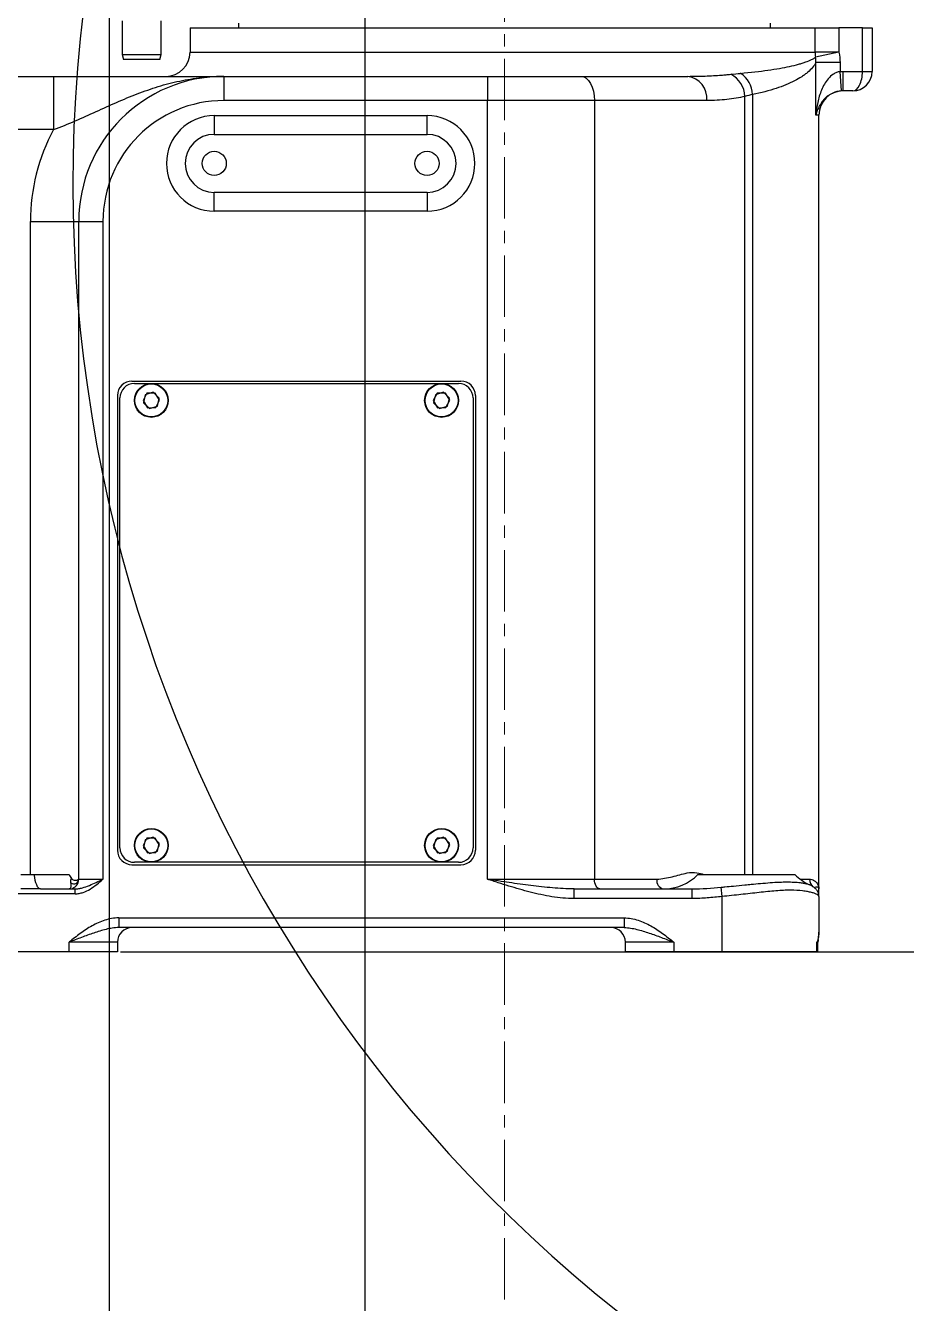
# Model space of a CAD drawing. Header units: inches. Extents: x 205 to 4949, y 179 to 2281.
# Drawn here: x 1023.5 to 1205.6, y 915.8 to 1180 of the extents above; entities that cross this region are included whole.
import ezdxf

# ---------------------------------------------------------------- set-up
doc = ezdxf.new("R2010")
doc.units = ezdxf.units.IN
doc.header["$MEASUREMENT"] = 0
doc.linetypes.add('CENTERX2', pattern=[20.32, 12.7, -2.54, 2.54, -2.54])
for name, color, linetype in [('C1角度', 7, 'Continuous'), ('C3弧长', 7, 'Continuous'), ('C7线性', 7, 'Continuous')]:
    doc.layers.add(name, color=color, linetype=linetype)
doc.styles.get("Standard").update_dxf_attribs({"font": ''})
doc.styles.get('Standard').set_extended_font_data('SimSun')
doc.dimstyles.new('ISO-25', dxfattribs={"dimtxt": 2.5, "dimasz": 2.5, "dimexe": 1.25, "dimexo": 0.625, "dimtad": 1, "dimtxsty": 'Standard', "dimcen": 2.5, "dimadec": 0, "dimazin": 0, "dimtfac": 1, "dimtmove": 0, "dimatfit": 3, "dimfxl": 1, "dimarcsym": 0})

# ---------------------------------------------------------------- blocks, each defined once
blk = doc.blocks.new('*D13')
at = {"layer": 'C1角度', "color": 0, "lineweight": -2}
blk.add_arc((1122.5, 1355.99), 119.46, 329.4267, 75.5733, dxfattribs=at)
at = {"layer": 'C1角度', "color": 0}
for points in [[(1152.89, 1476.65), (1151.63, 1466.72), (1122.5, 1475.45)], [(1221.4, 1298.29), (1229.3, 1292.17), (1206.97, 1271.52)]]:
    blk.add_solid(points, dxfattribs=at)
at = {"layer": 'Defpoints', "color": 0}
for p in [(1122.5, 1651), (1206.97, 1440.46), (1122.5, 1355.99), (1122.5, 1355.99), (1331.1, 1147.39)]:
    blk.add_point(p, dxfattribs=at)
at = {"layer": 'C1角度', "color": 0, "insert": (1248.66, 1445.52), "char_height": 2.5, "attachment_point": 1, "rotation": 291.3333}
blk.add_mtext('\\fSimSun|b1|i0|c134|p2;\\H12x;135%%d', dxfattribs=at)
blk = doc.blocks.new('*D17')
at = {"layer": 'C7线性', "color": 0, "lineweight": -2}
for p, q in [((1123.12, 1355.99), (1812.77, 1355.99)), ((1811.52, 1325.99), (1811.52, 1018.48)), ((1043.12, 988.48), (1812.77, 988.48))]:
    blk.add_line(p, q, dxfattribs=at)
at = {"layer": 'C7线性', "color": 0}
for points in [[(1816.52, 1325.99), (1806.52, 1325.99), (1811.52, 1355.99)], [(1806.52, 1018.48), (1816.52, 1018.48), (1811.52, 988.48)]]:
    blk.add_solid(points, dxfattribs=at)
at = {"layer": 'Defpoints', "color": 0}
for p in [(1122.5, 1355.99), (1042.5, 988.48), (1811.52, 988.48)]:
    blk.add_point(p, dxfattribs=at)
at = {"layer": 'C7线性', "color": 0, "insert": (1780.9, 1172.23), "char_height": 2.5, "attachment_point": 2, "rotation": 90}
blk.add_mtext('\\fSimSun|b1|i0|c134|p2;\\H12x;367.5', dxfattribs=at)
blk = doc.blocks.new('*D20')
at = {"layer": 'C7线性', "color": 0, "lineweight": -2}
for p, q in [((530.79, 1381.08), (530.79, 558.38)), ((1122.5, 814.51), (1122.5, 558.38)), ((560.79, 559.63), (1092.5, 559.63))]:
    blk.add_line(p, q, dxfattribs=at)
at = {"layer": 'C7线性', "color": 0}
for points in [[(560.79, 564.63), (560.79, 554.63), (530.79, 559.63)], [(1092.5, 554.63), (1092.5, 564.63), (1122.5, 559.63)]]:
    blk.add_solid(points, dxfattribs=at)
at = {"layer": 'Defpoints', "color": 0}
for p in [(530.79, 1381.7), (1122.5, 815.13), (1122.5, 559.63)]:
    blk.add_point(p, dxfattribs=at)
at = {"layer": 'C7线性', "color": 0, "insert": (825.5, 590.25), "char_height": 2.5, "attachment_point": 2}
blk.add_mtext('\\fSimSun|b1|i0|c134|p2;\\H12x;591.6', dxfattribs=at)
blk = doc.blocks.new('*D21')
at = {"layer": 'C7线性', "color": 0, "lineweight": -2}
for p, q in [((1715.33, 1355.37), (1715.33, 558.38)), ((1122.5, 814.51), (1122.5, 558.38)), ((1685.33, 559.63), (1152.5, 559.63))]:
    blk.add_line(p, q, dxfattribs=at)
at = {"layer": 'C7线性', "color": 0}
for points in [[(1152.5, 564.63), (1152.5, 554.63), (1122.5, 559.63)], [(1685.33, 554.63), (1685.33, 564.63), (1715.33, 559.63)]]:
    blk.add_solid(points, dxfattribs=at)
at = {"layer": 'Defpoints', "color": 0}
for p in [(1715.33, 1355.99), (1122.5, 815.13), (1122.5, 559.63)]:
    blk.add_point(p, dxfattribs=at)
at = {"layer": 'C7线性', "color": 0, "insert": (1389.61, 590.25), "char_height": 2.5, "attachment_point": 2}
blk.add_mtext('\\fSimSun|b1|i0|c134|p2;\\H12x;592.8', dxfattribs=at)
blk = doc.blocks.new('*D23')
at = {"layer": 'C7线性', "color": 0, "lineweight": -2}
for p, q in [((1121.87, 1355.99), (373.76, 1355.99)), ((375.01, 1325.99), (375.01, 879.57)), ((1330.48, 849.57), (373.76, 849.57))]:
    blk.add_line(p, q, dxfattribs=at)
at = {"layer": 'C7线性', "color": 0}
for points in [[(380.01, 1325.99), (370.01, 1325.99), (375.01, 1355.99)], [(370.01, 879.57), (380.01, 879.57), (375.01, 849.57)]]:
    blk.add_solid(points, dxfattribs=at)
at = {"layer": 'Defpoints', "color": 0}
for p in [(1122.5, 1355.99), (375.01, 849.57), (1331.1, 849.57)]:
    blk.add_point(p, dxfattribs=at)
at = {"layer": 'C7线性', "color": 0, "insert": (344.38, 1102.78), "char_height": 2.5, "attachment_point": 2, "rotation": 90}
blk.add_mtext('\\fSimSun|b1|i0|c134|p2;\\H12x;506.4', dxfattribs=at)
blk = doc.blocks.new('*D25')
at = {"layer": 'C7线性', "color": 0, "lineweight": -2}
for p, q in [((916.36, 1665.67), (916.36, 667.33)), ((1122.5, 814.51), (1122.5, 667.33)), ((946.36, 668.58), (1092.5, 668.58))]:
    blk.add_line(p, q, dxfattribs=at)
at = {"layer": 'C7线性', "color": 0}
for points in [[(946.36, 673.58), (946.36, 663.58), (916.36, 668.58)], [(1092.5, 663.58), (1092.5, 673.58), (1122.5, 668.58)]]:
    blk.add_solid(points, dxfattribs=at)
at = {"layer": 'Defpoints', "color": 0}
for p in [(916.36, 1666.3), (1122.5, 815.13), (1122.5, 668.58)]:
    blk.add_point(p, dxfattribs=at)
at = {"layer": 'C7线性', "color": 0, "insert": (1013.54, 699.21), "char_height": 2.5, "attachment_point": 2}
blk.add_mtext('\\fSimSun|b1|i0|c134|p2;\\H12x;206.1', dxfattribs=at)
blk = doc.blocks.new('*D28')
at = {"layer": 'C7线性', "color": 0, "lineweight": -2}
for p, q in [((1093.64, 1516.92), (1093.64, 790.35)), ((1122.5, 814.51), (1122.5, 790.35)), ((1063.64, 791.6), (951.3, 791.6)), ((1093.64, 791.6), (1122.5, 791.6)), ((1152.5, 791.6), (1182.5, 791.6))]:
    blk.add_line(p, q, dxfattribs=at)
at = {"layer": 'C7线性', "color": 0}
for points in [[(1063.64, 786.6), (1063.64, 796.6), (1093.64, 791.6)], [(1152.5, 796.6), (1152.5, 786.6), (1122.5, 791.6)]]:
    blk.add_solid(points, dxfattribs=at)
at = {"layer": 'Defpoints', "color": 0}
for p in [(1093.64, 1517.54), (1122.5, 815.13), (1122.5, 791.6)]:
    blk.add_point(p, dxfattribs=at)
at = {"layer": 'C7线性', "color": 0, "insert": (992.47, 822.22), "char_height": 2.5, "attachment_point": 2}
blk.add_mtext('\\fSimSun|b1|i0|c134|p2;\\H12x;28.9', dxfattribs=at)
blk = doc.blocks.new('*D29')
at = {"layer": 'C7线性', "color": 0, "lineweight": -2}
for p, q in [((1040.76, 1213.06), (1040.76, 723.56)), ((1122.5, 814.51), (1122.5, 723.56)), ((1070.76, 724.81), (1092.5, 724.81)), ((1122.5, 724.81), (1241.1, 724.81))]:
    blk.add_line(p, q, dxfattribs=at)
at = {"layer": 'C7线性', "color": 0}
for points in [[(1070.76, 729.81), (1070.76, 719.81), (1040.76, 724.81)], [(1092.5, 719.81), (1092.5, 729.81), (1122.5, 724.81)]]:
    blk.add_solid(points, dxfattribs=at)
at = {"layer": 'Defpoints', "color": 0}
for p in [(1040.76, 1213.69), (1122.5, 815.13), (1122.5, 724.81)]:
    blk.add_point(p, dxfattribs=at)
at = {"layer": 'C7线性', "color": 0, "insert": (1199.84, 755.44), "char_height": 2.5, "attachment_point": 2}
blk.add_mtext('\\fSimSun|b1|i0|c134|p2;\\H12x;81.7', dxfattribs=at)
blk = doc.blocks.new('*D32')
at = {"layer": 'C7线性', "color": 0, "lineweight": -2}
for p, q in [((1121.87, 1355.99), (449.72, 1355.99)), ((450.97, 1116.19), (450.97, 1325.99)), ((864.99, 1086.19), (449.72, 1086.19))]:
    blk.add_line(p, q, dxfattribs=at)
at = {"layer": 'C7线性', "color": 0}
for points in [[(455.97, 1325.99), (445.97, 1325.99), (450.97, 1355.99)], [(445.97, 1116.19), (455.97, 1116.19), (450.97, 1086.19)]]:
    blk.add_solid(points, dxfattribs=at)
at = {"layer": 'Defpoints', "color": 0}
for p in [(450.97, 1355.99), (1122.5, 1355.99), (865.61, 1086.19)]:
    blk.add_point(p, dxfattribs=at)
at = {"layer": 'C7线性', "color": 0, "insert": (420.34, 1221.09), "char_height": 2.5, "attachment_point": 2, "rotation": 90}
blk.add_mtext('\\fSimSun|b1|i0|c134|p2;\\H12x;269.8', dxfattribs=at)
blk = doc.blocks.new('*D33')
at = {"layer": 'C7线性', "color": 0, "lineweight": -2}
for p, q in [((865.61, 1085.57), (865.61, 614.61)), ((1122.5, 814.51), (1122.5, 614.61)), ((895.61, 615.86), (1092.5, 615.86))]:
    blk.add_line(p, q, dxfattribs=at)
at = {"layer": 'C7线性', "color": 0}
for points in [[(895.61, 620.86), (895.61, 610.86), (865.61, 615.86)], [(1092.5, 610.86), (1092.5, 620.86), (1122.5, 615.86)]]:
    blk.add_solid(points, dxfattribs=at)
at = {"layer": 'Defpoints', "color": 0}
for p in [(865.61, 1086.19), (1122.5, 815.13), (1122.5, 615.86)]:
    blk.add_point(p, dxfattribs=at)
at = {"layer": 'C7线性', "color": 0, "insert": (988.94, 646.49), "char_height": 2.5, "attachment_point": 2}
blk.add_mtext('\\fSimSun|b1|i0|c134|p2;\\H12x;256.9', dxfattribs=at)

msp = doc.modelspace()

# ---------------------------------------------------------------- linework, layer by layer
at = {"color": 7, "linetype": 'CENTERX2', "lineweight": 18}
msp.add_line((1122.4984, 1355.9914), (1122.4984, 815.1323), dxfattribs=at)
at = {"color": 7, "linetype": 'Continuous', "lineweight": 25}
for p, q in [((1043.4954, 1180.9848), (1043.4954, 1173.9845)), ((1051.4957, 1173.9845), (1051.4957, 1180.9848)), ((1057.496, 1179.4847), (1057.496, 1174.4845)), ((1067.4963, 1180.4848), (1067.4963, 1179.4847)), ((1043.4954, 1173.9845), (1043.7634, 1172.9845)), ((1043.4954, 1173.9845), (1051.4957, 1173.9845)), ((1051.2278, 1172.9845), (1051.4957, 1173.9845)), ((1051.2278, 1172.9845), (1043.7634, 1172.9845)), ((1064.4962, 1169.4843), (1118.9825, 1169.4843)), ((1064.4962, 1169.4843), (1064.4962, 1164.4842)), ((1118.9825, 1169.4843), (1118.9825, 1164.4842)), ((1118.9825, 1164.4842), (1064.4962, 1164.4842)), ((1118.9825, 1003.478), (1118.9825, 1164.4842)), ((1062.4962, 1161.357), (1062.4962, 1157.4839)), ((1062.4962, 1161.357), (1106.4978, 1161.357)), ((1106.4978, 1157.4839), (1106.4978, 1161.357)), ((1062.4962, 1157.4839), (1106.4978, 1157.4839)), ((1062.4962, 1141.6103), (1062.4962, 1145.4834)), ((1106.4978, 1145.4834), (1062.4962, 1145.4834)), ((1106.4978, 1145.4834), (1106.4978, 1141.6103)), ((1106.4978, 1141.6103), (1062.4962, 1141.6103)), ((1034.4951, 1139.4832), (1039.4953, 1139.4832)), ((1039.4953, 1139.4832), (1039.4953, 1003.478)), ((1045.4955, 1106.4819), (1113.4981, 1106.4819)), ((1045.9955, 1105.9819), (1112.9981, 1105.9819)), ((1042.4954, 1103.4818), (1042.4954, 1009.4783)), ((1042.9954, 1009.9783), (1042.9954, 1102.9818)), ((1048.5952, 1103.9473), (1047.7762, 1102.4347)), ((1047.7762, 1102.4347), (1048.6767, 1100.9692)), ((1048.2477, 1103.6655), (1047.8465, 1101.9929)), ((1047.8465, 1101.9929), (1049.0945, 1100.8092)), ((1049.8968, 1104.1544), (1048.2477, 1103.6655)), ((1050.3146, 1103.9944), (1048.5952, 1103.9473)), ((1051.1448, 1102.9707), (1049.8968, 1104.1544)), ((1051.2151, 1102.5289), (1050.3146, 1103.9944)), ((1050.3961, 1101.0163), (1051.2151, 1102.5289)), ((1050.7436, 1101.2981), (1051.1448, 1102.9707)), ((1108.5975, 1103.9473), (1107.7785, 1102.4347)), ((1107.7785, 1102.4347), (1108.679, 1100.9692)), ((1108.25, 1103.6655), (1107.8488, 1101.9929)), ((1107.8488, 1101.9929), (1109.0968, 1100.8092)), ((1109.8991, 1104.1544), (1108.25, 1103.6655)), ((1110.3169, 1103.9944), (1108.5975, 1103.9473)), ((1111.1471, 1102.9707), (1109.8991, 1104.1544)), ((1111.2174, 1102.5289), (1110.3169, 1103.9944)), ((1110.3984, 1101.0163), (1111.2174, 1102.5289)), ((1110.7459, 1101.2981), (1111.1471, 1102.9707)), ((1115.9982, 1102.9818), (1115.9982, 1009.9783)), ((1116.4982, 1103.4818), (1116.4982, 1009.4783)), ((1048.6767, 1100.9692), (1050.3961, 1101.0163)), ((1049.0945, 1100.8092), (1050.7436, 1101.2981)), ((1108.679, 1100.9692), (1110.3984, 1101.0163)), ((1109.0968, 1100.8092), (1110.7459, 1101.2981)), ((1048.5952, 1011.9438), (1047.7762, 1010.4312)), ((1049.8968, 1012.1509), (1048.2477, 1011.662)), ((1050.3146, 1011.9909), (1048.5952, 1011.9438)), ((1051.1448, 1010.9672), (1049.8968, 1012.1509)), ((1051.2151, 1010.5254), (1050.3146, 1011.9909)), ((1108.5975, 1011.9438), (1107.7785, 1010.4312)), ((1109.8991, 1012.1509), (1108.25, 1011.662)), ((1110.3169, 1011.9909), (1108.5975, 1011.9438)), ((1111.1471, 1010.9672), (1109.8991, 1012.1509)), ((1111.2174, 1010.5254), (1110.3169, 1011.9909)), ((1047.7762, 1010.4312), (1048.6767, 1008.9657)), ((1048.2477, 1011.662), (1047.8465, 1009.9894)), ((1047.8465, 1009.9894), (1049.0945, 1008.8057)), ((1049.0945, 1008.8057), (1050.7436, 1009.2946)), ((1050.3961, 1009.0128), (1051.2151, 1010.5254)), ((1050.7436, 1009.2946), (1051.1448, 1010.9672)), ((1107.7785, 1010.4312), (1108.679, 1008.9657)), ((1108.25, 1011.662), (1107.8488, 1009.9894)), ((1107.8488, 1009.9894), (1109.0968, 1008.8057)), ((1109.0968, 1008.8057), (1110.7459, 1009.2946)), ((1110.3984, 1009.0128), (1111.2174, 1010.5254)), ((1110.7459, 1009.2946), (1111.1471, 1010.9672)), ((1112.9981, 1006.9782), (1045.9955, 1006.9782)), ((1048.6767, 1008.9657), (1050.3961, 1009.0128)), ((1108.679, 1008.9657), (1110.3984, 1009.0128)), ((1045.4955, 1006.4781), (1113.4981, 1006.4781)), ((1118.9825, 1003.478), (1141.0942, 1003.478)), ((1136.8717, 999.4779), (1136.8717, 1001.4779)), ((1042.7424, 995.4777), (1042.7424, 993.4776)), ((1042.7424, 995.4777), (1147.2524, 995.4777)), ((1147.2524, 993.4776), (1042.7424, 993.4776)), ((1147.2524, 995.4777), (1147.2524, 993.4776)), ((1042.4954, 990.4775), (1042.4954, 988.4775)), ((1157.4998, 990.4775), (1147.4994, 990.4775)), ((1147.4994, 988.4775), (1147.4994, 990.4775)), ((1157.4998, 988.4775), (1147.4994, 988.4775)), ((1157.4998, 990.4775), (1157.4998, 988.4775)), ((1167.5002, 988.4775), (1157.4998, 988.4775)), ((1187.0968, 988.4775), (1167.5002, 988.4775)), ((1187.0968, 988.4775), (1187.0968, 990.4775)), ((1187.2989, 988.4775), (1187.0968, 988.4775)), ((1187.2989, 988.4775), (1187.2989, 990.4775))]:
    msp.add_line(p, q, dxfattribs=at)
at = {"linetype": 'Continuous', "lineweight": 25}
for p, q in [((1057.496, 1179.4847), (1186.6933, 1179.4847)), ((1177.5005, 1179.4847), (1177.5005, 1180.4848)), ((1186.6933, 1174.4845), (1186.6933, 1179.4847)), ((1186.6933, 1179.4847), (1191.6314, 1179.4847)), ((1191.6314, 1179.4847), (1191.6314, 1174.4845)), ((1196.5013, 1179.4847), (1191.6314, 1179.4847)), ((1196.5013, 1170.4844), (1196.5013, 1179.4847)), ((1196.5013, 1179.4847), (1198.5013, 1179.4847)), ((1198.5013, 1179.4847), (1198.5013, 1170.4844)), ((1057.496, 1174.4845), (1186.6933, 1174.4845)), ((1191.6314, 1174.4845), (1186.6933, 1174.4845)), ((1191.6314, 1174.4845), (1186.8018, 1173.442)), ((1186.8955, 1161.484), (1186.8955, 1172.3169)), ((1191.8621, 1172.3169), (1186.8955, 1172.3169)), ((1191.8621, 1172.3169), (1191.8621, 1170.4631)), ((1192.1366, 1166.4724), (1191.8621, 1170.4631)), ((1192.48, 1166.4842), (1192.48, 1170.4844)), ((1192.48, 1170.4844), (1196.5013, 1170.4844)), ((1196.5013, 1170.4844), (1198.5013, 1170.4844)), ((968.4926, 1169.4843), (1029.2955, 1169.4843)), ((1029.2955, 1169.4843), (1029.2955, 1158.4839)), ((1118.9825, 1169.4843), (1138.3302, 1169.4843)), ((1138.3302, 1169.4843), (1160.3853, 1169.4843)), ((1160.3853, 1169.4843), (1160.8598, 1169.4889)), ((1172.2002, 1004.4781), (1172.2002, 1165.3387)), ((1173.8023, 1165.7292), (1173.8023, 1004.4781)), ((1194.5012, 1166.4842), (1192.48, 1166.4842)), ((1141.0942, 1164.4842), (1118.9825, 1164.4842)), ((1141.0942, 1164.4842), (1141.0942, 1003.478)), ((1164.31, 1164.4842), (1141.0942, 1164.4842)), ((1187.5009, 1161.484), (1186.8955, 1161.484)), ((1187.5009, 1001.4779), (1187.5009, 1161.484)), ((1029.2955, 1158.4839), (968.4926, 1158.4839)), ((1024.4947, 1139.4832), (1034.4951, 1139.4832)), ((1024.4947, 1004.4781), (1024.4947, 1139.4832)), ((1034.4951, 1003.478), (1034.4951, 1139.4832)), ((1022.4946, 1004.4781), (1025.293, 1004.4781)), ((1025.293, 1004.4781), (1032.495, 1004.4781)), ((1162.5, 1004.4781), (1182.5007, 1004.4781)), ((1026.5754, 1001.4779), (1033.7505, 1001.4779)), ((1033.7505, 1000.4779), (1033.7505, 1001.4779)), ((1034.4951, 1003.478), (1039.4953, 1003.478)), ((1136.8717, 1001.4779), (1161.3272, 1001.4779)), ((1141.0942, 1003.478), (1153.9989, 1003.478)), ((1161.3272, 999.4779), (1161.3272, 1001.4779)), ((1167.5002, 999.916), (1167.3079, 1001.8431)), ((1183.6422, 1003.478), (1185.5443, 1003.478)), ((1033.7505, 1000.4779), (987.4933, 1000.4779)), ((1161.3272, 999.4779), (1136.8717, 999.4779)), ((1167.5002, 988.4775), (1167.5002, 999.916)), ((1187.5009, 999.916), (1187.5009, 992.5338)), ((1032.495, 988.4775), (987.4933, 988.4775)), ((1042.4954, 990.4775), (1032.495, 990.4775)), ((1032.495, 988.4775), (1032.495, 990.4775)), ((1042.4954, 988.4775), (1032.495, 988.4775))]:
    msp.add_line(p, q, dxfattribs=at)
at = {"color": 1, "linetype": 'Continuous', "lineweight": 25}
msp.add_line((1187.2989, 990.4775), (1187.0968, 990.4775), dxfattribs=at)
at = {"linetype": 'Continuous', "lineweight": 25, "flags": 128}
for points in [[(1138.3302, 1169.4843), (1138.8694, 1169.3883), (1139.3879, 1169.1037), (1139.8658, 1168.6417), (1140.2846, 1168.0198), (1140.6284, 1167.2621), (1140.8838, 1166.3976), (1141.0411, 1165.4596), (1141.0942, 1164.4842)], [(1026.5754, 1001.4779), (1026.3734, 1001.5304), (1026.1756, 1001.6865), (1025.9861, 1001.943), (1025.809, 1002.2947), (1025.648, 1002.734), (1025.5065, 1003.2518), (1025.3873, 1003.8373), (1025.293, 1004.4781)]]:
    msp.add_lwpolyline(points, dxfattribs=at)
at = {"color": 7, "linetype": 'Continuous', "lineweight": 25, "flags": 128}
msp.add_lwpolyline([(1142.1998, 1001.4779), (1141.9841, 1001.5164), (1141.7767, 1001.6302), (1141.5855, 1001.815), (1141.418, 1002.0638), (1141.2805, 1002.3668), (1141.1783, 1002.7126), (1141.1154, 1003.0878), (1141.0942, 1003.478)], dxfattribs=at)
at = {"color": 7, "linetype": 'Continuous', "lineweight": 25}
for centre, radius in [((1062.4962, 1151.4837), 2.5001), ((1106.4978, 1151.4837), 2.5001), ((1049.4957, 1102.4818), 3.5001), ((1049.4957, 1102.4818), 3.4001), ((1109.4979, 1102.4818), 3.5001), ((1109.4979, 1102.4818), 3.4001), ((1049.4957, 1010.4783), 3.5001), ((1049.4957, 1010.4783), 3.4001), ((1109.4979, 1010.4783), 3.5001), ((1109.4979, 1010.4783), 3.4001)]:
    msp.add_circle(centre, radius, dxfattribs=at)
at = {"color": 3, "linetype": 'CENTERX2', "lineweight": 18}
msp.add_arc((1122.4984, 1355.9914), 295.0112, 315, 175, dxfattribs=at)
at = {"color": 7, "linetype": 'Continuous', "lineweight": 25}
for centre, radius, start, end in [((1052.4958, 1174.4845), 5.0002, 270, 0), ((1064.4962, 1139.4832), 30.0011, 90, 180), ((1064.4962, 1139.4832), 25.001, 90, 180), ((1062.4962, 1151.4837), 9.8734, 90, 270), ((1106.4978, 1151.4837), 9.8734, 270, 90), ((1062.4962, 1151.4837), 6.0002, 90, 270), ((1106.4978, 1151.4837), 6.0002, 270, 90), ((1045.4955, 1103.4818), 3.0001, 90, 180), ((1045.9955, 1102.9818), 3.0001, 90, 180), ((1112.9981, 1102.9818), 3.0001, 0, 90), ((1113.4981, 1103.4818), 3.0001, 0, 90), ((1045.4955, 1009.4783), 3.0001, 180, 270), ((1045.9955, 1009.9783), 3.0001, 180, 270), ((1112.9981, 1009.9783), 3.0001, 270, 0), ((1113.4981, 1009.4783), 3.0001, 270, 0), ((1045.4955, 990.4775), 3.0001, 90, 180), ((1144.4993, 990.4775), 3.0001, 0, 90), ((1190.299, 990.4775), 3.0001, 169.11755, 180)]:
    msp.add_arc(centre, radius, start, end, dxfattribs=at)
at = {"linetype": 'Continuous', "lineweight": 25}
for centre, radius, start, end in [((1191.754, 1174.4844), 5.0606, 179.998728, 191.887071), ((1194.5012, 1170.4844), 4.0002, 270, 0), ((1159.7739, 1164.964), 4.5615, 353.960957, 82.297228), ((1166.7993, 1165.1045), 5.406, 2.482674, 62.77461), ((1168.3049, 1165.4963), 5.5024, 2.425264, 56.920948), ((1192.5011, 1161.484), 5.0002, 90, 180), ((1064.4962, 1139.4832), 40.0015, 151.64065, 180), ((1037.0778, 1006.4781), 5.0002, 203.578178, 214.872642), ((1155.3583, 1011.4783), 10.0004, 270, 315.572996), ((1189.6424, 1011.4783), 10.0004, 224.427004, 246.122308), ((1032.6674, 1002.43), 0.9379, 265.835372, 279.33156), ((1032.495, 1003.478), 2.0001, 279.336237, 0), ((1033.4926, 1003.5273), 1.0037, 232.782908, 357.185816), ((1155.755, 1003.2104), 1.7764, 171.33664, 257.236708), ((1187.5632, 1003.4736), 2.0189, 179.873524, 229.580663)]:
    msp.add_arc(centre, radius, start, end, dxfattribs=at)
msp.add_ellipse((1194.5012, 1170.4844), major_axis=(0, 4.0002), ratio=0.5, start_param=3.14159265, end_param=4.71238898, dxfattribs=at)
for points, knots in [([(1171.308, 1170.1068), (1173.3909, 1170.2928), (1175.2724, 1170.5102), (1178.6507, 1170.993), (1180.1474, 1171.2584), (1182.1016, 1171.6858), (1182.7044, 1171.8331), (1183.534, 1172.0609), (1183.7981, 1172.138), (1184.301, 1172.2943), (1184.5397, 1172.3735), (1185.2137, 1172.6131), (1185.6082, 1172.7756), (1186.2878, 1173.1056), (1186.5729, 1173.2731), (1186.8018, 1173.442)], [0, 0, 0, 0, 0.25, 0.25, 0.5, 0.5, 0.625, 0.625, 0.6875, 0.6875, 0.75, 0.75, 0.875, 0.875, 1, 1, 1, 1]), ([(1186.8955, 1172.3169), (1186.5114, 1171.6387), (1185.9464, 1170.9766), (1185.0116, 1170.1808), (1184.813, 1170.023), (1184.3944, 1169.7124), (1184.1742, 1169.5593), (1183.4817, 1169.1071), (1182.9771, 1168.8151), (1181.3358, 1167.9704), (1180.0718, 1167.449), (1177.1997, 1166.5073), (1175.5918, 1166.087), (1173.8023, 1165.7292)], [0, 0, 0, 0, 0.25, 0.25, 0.3125, 0.3125, 0.375, 0.375, 0.5, 0.5, 0.75, 0.75, 1, 1, 1, 1]), ([(1191.8621, 1170.4631), (1191.6122, 1170.4322), (1191.3736, 1170.3691), (1190.9148, 1170.1906), (1190.6945, 1170.0744), (1190.0818, 1169.676), (1189.7393, 1169.3528), (1189.1281, 1168.6417), (1188.8686, 1168.2616), (1188.411, 1167.4762), (1188.2124, 1167.0684), (1187.6883, 1165.8206), (1187.4367, 1164.9688), (1187.0661, 1163.2395), (1186.9491, 1162.3587), (1186.8955, 1161.484)], [0, 0, 0, 0, 0.0625, 0.0625, 0.125, 0.125, 0.25, 0.25, 0.375, 0.375, 0.5, 0.5, 0.75, 0.75, 1, 1, 1, 1]), ([(1029.2955, 1158.4839), (1030.8151, 1159.0437), (1032.2967, 1159.643), (1035.2153, 1160.8915), (1036.6535, 1161.5409), (1039.497, 1162.8335), (1040.9061, 1163.478), (1043.7341, 1164.719), (1045.1542, 1165.316), (1048.0231, 1166.4208), (1049.4674, 1166.9271), (1052.3862, 1167.818), (1053.8605, 1168.2029), (1056.8441, 1168.8303), (1058.3533, 1169.073), (1060.645, 1169.3186), (1061.4147, 1169.3808), (1062.5694, 1169.4429), (1063.1471, 1169.4662), (1063.7253, 1169.4779), (1064.1108, 1169.483), (1064.3048, 1169.4843), (1064.4962, 1169.4843)], [0, 0, 0, 0, 0.125, 0.125, 0.25, 0.25, 0.375, 0.375, 0.5, 0.5, 0.625, 0.625, 0.75, 0.75, 0.875, 0.875, 0.9375, 0.9375, 0.96875, 0.984375, 0.984375, 1, 1, 1, 1]), ([(1029.2955, 1169.4843), (1029.4689, 1169.4843), (1029.8163, 1169.4843), (1030.3378, 1169.4843), (1030.8604, 1169.4843), (1031.384, 1169.4843), (1031.9087, 1169.4843), (1032.4345, 1169.4843), (1032.9613, 1169.4843), (1033.4892, 1169.4843), (1034.0182, 1169.4843), (1035.2277, 1169.4843), (1037.1209, 1169.4843), (1040.4193, 1169.4843), (1044.4471, 1169.4843), (1048.1829, 1169.4843), (1051.0753, 1169.4843), (1053.8305, 1169.4843), (1057.1205, 1169.4843), (1060.2344, 1169.4843), (1062.6764, 1169.4843), (1063.8896, 1169.4843), (1064.4962, 1169.4843)], [0, 0, 0, 0, 0.0123276, 0.02468488, 0.03707627, 0.04950616, 0.06197889, 0.07449876, 0.08707002, 0.09969688, 0.11238348, 0.1251339, 0.18699868, 0.25030509, 0.37098644, 0.49957853, 0.56077334, 0.62489489, 0.74990913, 0.87489822, 0.93744083, 1, 1, 1, 1]), ([(1160.8598, 1169.4889), (1161.3099, 1169.4917), (1162.3697, 1169.4982), (1163.9798, 1169.5478), (1165.698, 1169.6282), (1167.1383, 1169.7243), (1168.3264, 1169.8206), (1168.9571, 1169.8813), (1169.2725, 1169.9116)], [0, 0, 0, 0, 0.14897523, 0.35079936, 0.55327206, 0.75595826, 0.87795616, 1, 1, 1, 1]), ([(1172.2002, 1165.3387), (1171.0248, 1165.064), (1169.7799, 1164.8521), (1167.1505, 1164.5622), (1165.766, 1164.4842), (1164.31, 1164.4842)], [0, 0, 0, 0, 0.5, 0.5, 1, 1, 1, 1]), ([(1189.7118, 1165.66), (1189.688, 1165.6484), (1189.0072, 1165.3157), (1188.068, 1164.187), (1187.237, 1162.8018), (1186.9616, 1161.8015), (1186.8962, 1161.4871), (1186.8955, 1161.484)], [0, 0, 0, 0, 0.0108321, 0.31069026, 0.78243959, 0.99786213, 1, 1, 1, 1]), ([(1192.1366, 1166.4724), (1191.8245, 1166.4336), (1191.3532, 1166.375), (1190.4956, 1166.1094), (1190.049, 1165.8534), (1189.7118, 1165.66)], [0, 0, 0, 0, 0.32445348, 0.48985794, 1, 1, 1, 1]), ([(1153.9989, 1003.478), (1155.0743, 1003.6092), (1157.2369, 1003.8729), (1159.9201, 1004.8529), (1162.1303, 1004.9373), (1163.2526, 1004.6155), (1163.732, 1004.4781)], [0, 0, 0, 0, 0.30987661, 0.62312928, 0.83901351, 1, 1, 1, 1]), ([(1032.8195, 1001.5044), (1032.7728, 1001.4968), (1032.7265, 1001.4906), (1032.6809, 1001.4861), (1032.6573, 1001.4838), (1032.6338, 1001.482), (1032.6105, 1001.4806), (1032.5976, 1001.4799), (1032.5847, 1001.4793), (1032.5718, 1001.4788), (1032.5645, 1001.4786), (1032.5572, 1001.4784), (1032.55, 1001.4783), (1032.5423, 1001.4781), (1032.5346, 1001.478), (1032.5269, 1001.478), (1032.5246, 1001.478), (1032.5223, 1001.4779), (1032.5199, 1001.4779)], [0, 0, 0, 0, 0.000301615068, 0.000301615068, 0.000301615068, 0.000457893482, 0.000457893482, 0.000457893482, 0.000544698908, 0.000544698908, 0.000544698908, 0.000594180547, 0.000594180547, 0.000594180547, 0.000646531309, 0.000646531309, 0.000646531309, 0.000662514472, 0.000662514472, 0.000662514472, 0.000662514472]), ([(1032.5993, 1001.4945), (1032.6697, 1001.5176), (1032.7321, 1001.5638), (1032.8363, 1001.6954), (1032.878, 1001.7812), (1032.9354, 1001.9867), (1032.9514, 1002.1064), (1032.9498, 1002.3828), (1032.9342, 1002.5371), (1032.8855, 1002.728)], [0, 0, 0, 0, 0.25, 0.25, 0.5, 0.5, 0.75, 0.75, 1, 1, 1, 1]), ([(1032.8855, 1002.728), (1032.865, 1002.8444), (1032.8236, 1003.0787), (1032.8618, 1003.343), (1032.9202, 1003.5199), (1032.959, 1003.5933), (1032.9731, 1003.6184), (1032.9736, 1003.6193), (1032.9738, 1003.6197)], [0, 0, 0, 0, 0.20245035, 0.40762785, 0.61874955, 0.8317127, 0.92493575, 1, 1, 1, 1]), ([(1034.4936, 1003.4795), (1034.4917, 1003.4768), (1034.4891, 1003.4732), (1034.44, 1003.429), (1034.3836, 1003.3835), (1034.2638, 1003.3037), (1034.0518, 1003.2126), (1033.7442, 1003.1743), (1033.4055, 1003.252), (1033.1299, 1003.4107), (1033.0267, 1003.5715), (1032.9888, 1003.6306)], [0, 0, 0, 0, 0.15706348, 0.20456891, 0.24652321, 0.30468136, 0.41721201, 0.570212, 0.73286514, 0.90181383, 1, 1, 1, 1]), ([(1033.7505, 1001.4779), (1034.0063, 1001.4779), (1034.2585, 1001.502), (1034.7577, 1001.5833), (1035.0055, 1001.6408), (1035.7364, 1001.8455), (1036.2092, 1002.0232), (1037.1503, 1002.4094), (1037.6183, 1002.6183), (1038.5545, 1003.0432), (1039.0252, 1003.2609), (1039.4953, 1003.478)], [0, 0, 0, 0, 0.125, 0.125, 0.25, 0.25, 0.5, 0.5, 0.75, 0.75, 1, 1, 1, 1]), ([(1033.7505, 1000.4779), (1034.0296, 1000.4779), (1034.3046, 1000.5039), (1034.8478, 1000.5989), (1035.1174, 1000.6686), (1035.9074, 1000.9312), (1036.4003, 1001.1728), (1037.3438, 1001.74), (1037.7939, 1002.0669), (1038.6594, 1002.7541), (1039.0785, 1003.1171), (1039.4953, 1003.478)], [0, 0, 0, 0, 0.125, 0.125, 0.25, 0.25, 0.5, 0.5, 0.75, 0.75, 1, 1, 1, 1]), ([(1167.3079, 1001.8431), (1167.5641, 1001.8645), (1168.4013, 1001.9346), (1170.0304, 1002.0849), (1171.855, 1002.2664), (1173.7248, 1002.4536), (1175.5094, 1002.6256), (1177.4802, 1002.79), (1179.3005, 1002.8958), (1180.9453, 1002.9338), (1182.3953, 1002.9015), (1183.4176, 1002.815), (1184.2049, 1002.7069), (1184.8505, 1002.5823), (1185.3396, 1002.445), (1185.5363, 1002.3546), (1185.5851, 1002.3322)], [0, 0, 0, 0, 0.03112003, 0.10167536, 0.19745549, 0.25411339, 0.33538064, 0.42655415, 0.51995448, 0.60006243, 0.69008668, 0.7824047, 0.81975576, 0.88760585, 0.97213912, 1, 1, 1, 1]), ([(1185.5443, 1003.478), (1185.8724, 1003.478), (1186.1591, 1003.3971), (1186.6494, 1003.1519), (1186.8524, 1002.9864), (1187.3391, 1002.4197), (1187.5009, 1001.949), (1187.5009, 1001.4779)], [0, 0, 0, 0, 0.25, 0.25, 0.5, 0.5, 1, 1, 1, 1]), ([(1187.4898, 999.9155), (1187.4706, 1000.1532), (1187.4317, 1000.6348), (1187.1111, 1001.2091), (1186.7324, 1001.6431), (1186.2565, 1001.9959), (1185.9022, 1002.2151), (1185.6237, 1002.3142), (1185.584, 1002.3284)], [0, 0, 0, 0, 0.153326987, 0.310673363, 0.477248485, 0.676933312, 0.953912025, 1, 1, 1, 1]), ([(1186.5009, 1001.7589), (1186.6715, 1001.8527), (1186.8182, 1001.8859), (1187.0685, 1001.8968), (1187.1718, 1001.8727), (1187.4193, 1001.7548), (1187.5009, 1001.6154), (1187.5009, 1001.4779)], [0, 0, 0, 0, 0.25, 0.25, 0.5, 0.5, 1, 1, 1, 1]), ([(1187.5009, 1000.0398), (1187.5009, 1000.2307), (1187.5009, 1000.3801), (1187.5009, 1000.6489), (1187.5009, 1000.7665), (1187.5009, 1001.0967), (1187.5009, 1001.2866), (1187.5009, 1001.4779)], [0, 0, 0, 0, 0.25, 0.25, 0.5, 0.5, 1, 1, 1, 1]), ([(1167.5002, 999.916), (1166.4734, 999.8136), (1165.4473, 999.7029), (1163.3912, 999.535), (1162.3612, 999.4779), (1161.3272, 999.4779)], [0, 0, 0, 0, 0.5, 0.5, 1, 1, 1, 1]), ([(1187.5009, 999.916), (1187.5009, 1000.0346), (1187.3715, 1000.171), (1186.9872, 1000.3862), (1186.8262, 1000.4598), (1186.4453, 1000.604), (1186.2252, 1000.6747), (1185.7263, 1000.8091), (1185.4476, 1000.8726), (1184.9848, 1000.9588), (1184.823, 1000.986), (1184.4842, 1001.0366), (1184.3068, 1001.0601), (1183.3912, 1001.1655), (1182.5612, 1001.2115), (1181.1726, 1001.2111), (1180.6856, 1001.1996), (1179.6619, 1001.1543), (1179.1311, 1001.1207), (1177.4984, 1000.994), (1176.3505, 1000.8748), (1174.5372, 1000.6722), (1173.9143, 1000.6004), (1172.6611, 1000.4562), (1172.0292, 1000.3836), (1170.117, 1000.1704), (1168.8205, 1000.0346), (1167.5002, 999.916)], [0, 0, 0, 0, 0.125, 0.125, 0.1875, 0.1875, 0.25, 0.25, 0.3125, 0.3125, 0.34375, 0.34375, 0.375, 0.375, 0.5, 0.5, 0.5625, 0.5625, 0.625, 0.625, 0.75, 0.75, 0.8125, 0.8125, 0.875, 0.875, 1, 1, 1, 1]), ([(1042.7424, 995.4777), (1041.7618, 995.4777), (1040.8117, 995.3038), (1039.4179, 994.8634), (1038.9631, 994.6871), (1038.0813, 994.2925), (1037.652, 994.0734), (1036.3913, 993.3655), (1035.5857, 992.825), (1034.4095, 991.9672), (1034.0232, 991.6737), (1033.2562, 991.0793), (1032.8739, 990.777), (1032.495, 990.4775)], [0, 0, 0, 0, 0.25, 0.25, 0.375, 0.375, 0.5, 0.5, 0.75, 0.75, 0.875, 0.875, 1, 1, 1, 1]), ([(1042.7424, 993.4776), (1042.298, 993.4776), (1041.8597, 993.4392), (1040.99, 993.3133), (1040.5582, 993.2254), (1039.2711, 992.914), (1038.4297, 992.6469), (1036.7449, 992.0708), (1035.8996, 991.7597), (1034.6265, 991.2842), (1034.2015, 991.124), (1033.3496, 990.8018), (1032.9206, 990.639), (1032.495, 990.4775)], [0, 0, 0, 0, 0.125, 0.125, 0.25, 0.25, 0.5, 0.5, 0.75, 0.75, 0.875, 0.875, 1, 1, 1, 1])]:
    msp.add_open_spline(points, degree=3, knots=knots, dxfattribs=at)
for points in [[(1186.8955, 1172.3169), (1186.9033, 1172.6945), (1186.8728, 1173.0696), (1186.8018, 1173.442)], [(1191.6314, 1174.4845), (1191.7856, 1173.7702), (1191.8621, 1173.0476), (1191.8621, 1172.3169)], [(1191.8621, 1170.4631), (1192.0678, 1170.4773), (1192.2738, 1170.4844), (1192.48, 1170.4844)], [(1169.2725, 1169.9116), (1169.9539, 1169.9795), (1170.6327, 1170.0466), (1171.308, 1170.1068)], [(1173.8023, 1165.7292), (1173.254, 1165.6073), (1172.7203, 1165.473), (1172.2002, 1165.3387)], [(1192.48, 1166.4842), (1192.3654, 1166.4842), (1192.251, 1166.4803), (1192.1366, 1166.4724)], [(1026.5754, 1001.4779), (1025.2161, 1001.4779), (1023.8555, 1001.473), (1022.4946, 1001.473)], [(1032.5993, 1001.4945), (1032.5674, 1001.4841), (1032.5412, 1001.4779), (1032.5199, 1001.4779)], [(1161.3272, 1001.4779), (1163.326, 1001.4779), (1165.314, 1001.6793), (1167.3079, 1001.8431)]]:
    msp.add_open_spline(points, degree=3, dxfattribs=at)
at = {"color": 7, "linetype": 'Continuous', "lineweight": 25}
for points, knots in [([(1136.8717, 999.4779), (1136.1002, 999.4779), (1135.334, 999.5178), (1133.8095, 999.6556), (1133.0512, 999.7537), (1130.7852, 1000.1145), (1129.284, 1000.4437), (1126.3083, 1001.2011), (1124.8351, 1001.6292), (1122.6352, 1002.3053), (1121.9037, 1002.5365), (1120.8076, 1002.8875), (1120.4424, 1003.0052), (1119.7123, 1003.2413), (1119.3462, 1003.36), (1118.9825, 1003.478)], [0, 0, 0, 0, 0.125, 0.125, 0.25, 0.25, 0.5, 0.5, 0.75, 0.75, 0.875, 0.875, 0.9375, 0.9375, 1, 1, 1, 1]), ([(1136.8717, 1001.4779), (1135.3874, 1001.4779), (1133.9039, 1001.5639), (1130.9301, 1001.8158), (1129.4381, 1001.9843), (1126.4536, 1002.3638), (1124.9618, 1002.5752), (1122.7217, 1002.9064), (1121.9747, 1003.0192), (1120.4795, 1003.2473), (1119.73, 1003.3628), (1118.9825, 1003.478)], [0, 0, 0, 0, 0.25, 0.25, 0.5, 0.5, 0.75, 0.75, 0.875, 0.875, 1, 1, 1, 1]), ([(1147.2524, 995.4777), (1148.233, 995.4777), (1149.1831, 995.3038), (1150.5769, 994.8634), (1151.0317, 994.6871), (1151.9135, 994.2925), (1152.3428, 994.0734), (1153.6034, 993.3655), (1154.409, 992.825), (1155.5852, 991.9672), (1155.9716, 991.6737), (1156.7385, 991.0793), (1157.1209, 990.777), (1157.4998, 990.4775)], [0, 0, 0, 0, 0.25, 0.25, 0.375, 0.375, 0.5, 0.5, 0.75, 0.75, 0.875, 0.875, 1, 1, 1, 1]), ([(1147.2524, 993.4776), (1147.6967, 993.4776), (1148.1351, 993.4392), (1149.0048, 993.3133), (1149.4366, 993.2254), (1150.7237, 992.914), (1151.5651, 992.6469), (1153.2499, 992.0708), (1154.0952, 991.7597), (1155.3683, 991.2842), (1155.7932, 991.124), (1156.6452, 990.8018), (1157.0741, 990.639), (1157.4998, 990.4775)], [0, 0, 0, 0, 0.125, 0.125, 0.25, 0.25, 0.5, 0.5, 0.75, 0.75, 0.875, 0.875, 1, 1, 1, 1]), ([(1187.5009, 992.5338), (1187.5009, 992.2108), (1187.4661, 991.8738), (1187.3646, 991.3566), (1187.3225, 991.1823), (1187.222, 990.8312), (1187.1633, 990.6538), (1187.0968, 990.4775)], [0, 0, 0, 0, 0.5, 0.5, 0.75, 0.75, 1, 1, 1, 1]), ([(1187.3211, 991.057), (1187.4006, 991.4424), (1187.5026, 991.9368), (1187.4961, 992.4258), (1187.4947, 992.5337)], [0, 0, 0, 0, 0.77947648, 1, 1, 1, 1])]:
    msp.add_open_spline(points, degree=3, knots=knots, dxfattribs=at)
at = {"color": 1, "linetype": 'Continuous', "lineweight": 25}
msp.add_open_spline([(1187.3514, 991.0517), (1187.3504, 991.0414), (1187.3419, 990.9523), (1187.2927, 990.8279), (1187.2234, 990.68), (1187.1715, 990.5896), (1187.1302, 990.5258), (1187.1089, 990.4948), (1187.1027, 990.4859), (1187.1001, 990.4822), (1187.0984, 990.4798), (1187.0968, 990.4775)], degree=3, knots=[0, 0, 0, 0, 0.05460926, 0.47148219, 0.64865211, 0.82593691, 0.94218155, 0.98077761, 0.98731983, 0.98812498, 1, 1, 1, 1], dxfattribs=at)
at = {"layer": 'C3弧长', "color": 1}
for centre, radius, start, end in [((1122.4984, 1355.9914), 592.83, 315, 175), ((1331.1029, 1147.387), 297.8187, 167.136948, 315)]:
    msp.add_arc(centre, radius, start, end, dxfattribs=at)

# ---------------------------------------------------------------- dimensions: what is measured, and where the dimension line sits
at = {"layer": 'C1角度'}
dim = msp.add_angular_dim_2l(base=(1206.9699, 1440.4629), line1=((1331.1029, 1147.387), (1122.4984, 1355.9914)), line2=((1122.4984, 1651.0027), (1122.4984, 1355.9914)), text='\\fSimSun|b1|i0|c134|p2;\\H12x;<>', dimstyle='ISO-25', override={"dimasz": 30, "dimtxsty": 'Standard'}, dxfattribs=at)
dim.commit()
dim.dimension.update_dxf_attribs({"geometry": '*D13', "text_midpoint": (1233.7737, 1399.4503), "dimtype": 162})
at = {"layer": 'C7线性'}
for base, p1, text, picture, middle in [((1122.4984, 668.5843), (916.3641, 1666.2999), '\\fSimSun|b1|i0|c134|p2;\\H12x;206.1', '*D25', (1013.5392, 668.5843)), ((1122.4984, 791.5996), (1093.6443, 1517.5441), '\\fSimSun|b1|i0|c134|p2;\\H12x;28.9', '*D28', (992.4699, 791.5996)), ((1122.4984, 559.628), (530.7911, 1381.7034), '\\fSimSun|b1|i0|c134|p2;\\H12x;591.6', '*D20', (825.5016, 559.628)), ((1122.4984, 559.628), (1715.3284, 1355.9914), '\\fSimSun|b1|i0|c134|p2;\\H12x;592.8', '*D21', (1389.6144, 559.628)), ((1122.4984, 724.8112), (1040.7579, 1213.6878), '\\fSimSun|b1|i0|c134|p2;\\H12x;81.7', '*D29', (1199.8422, 724.8112)), ((1122.4984, 615.8635), (865.6112, 1086.1921), '\\fSimSun|b1|i0|c134|p2;\\H12x;256.9', '*D33', (988.9361, 615.8635))]:
    dim = msp.add_linear_dim(base=base, p1=p1, p2=(1122.4984, 815.1323), text=text, dimstyle='ISO-25', override={"dimasz": 30, "dimtxsty": 'Standard'}, dxfattribs=at)
    dim.commit()
    dim.dimension.update_dxf_attribs({"geometry": picture, "text_midpoint": middle, "dimtype": 160})
for base, p1, p2, text, picture, middle in [((375.0069, 849.5683), (1122.4984, 1355.9914), (1331.1029, 849.5683), '\\fSimSun|b1|i0|c134|p2;\\H12x;506.4', '*D23', (375.0069, 1102.7799)), ((450.968, 1355.9914), (865.6112, 1086.1921), (1122.4984, 1355.9914), '\\fSimSun|b1|i0|c134|p2;\\H12x;269.8', '*D32', (450.968, 1221.0918)), ((1811.5247, 988.4775), (1122.4984, 1355.9914), (1042.4954, 988.4775), '\\fSimSun|b1|i0|c134|p2;\\H12x;367.5', '*D17', (1811.5247, 1172.2344))]:
    dim = msp.add_linear_dim(base=base, p1=p1, p2=p2, angle=90, text=text, dimstyle='ISO-25', override={"dimasz": 30, "dimtxsty": 'Standard'}, dxfattribs=at)
    dim.commit()
    dim.dimension.update_dxf_attribs({"geometry": picture, "text_midpoint": middle, "dimtype": 160})

doc.saveas('drawing.dxf')
